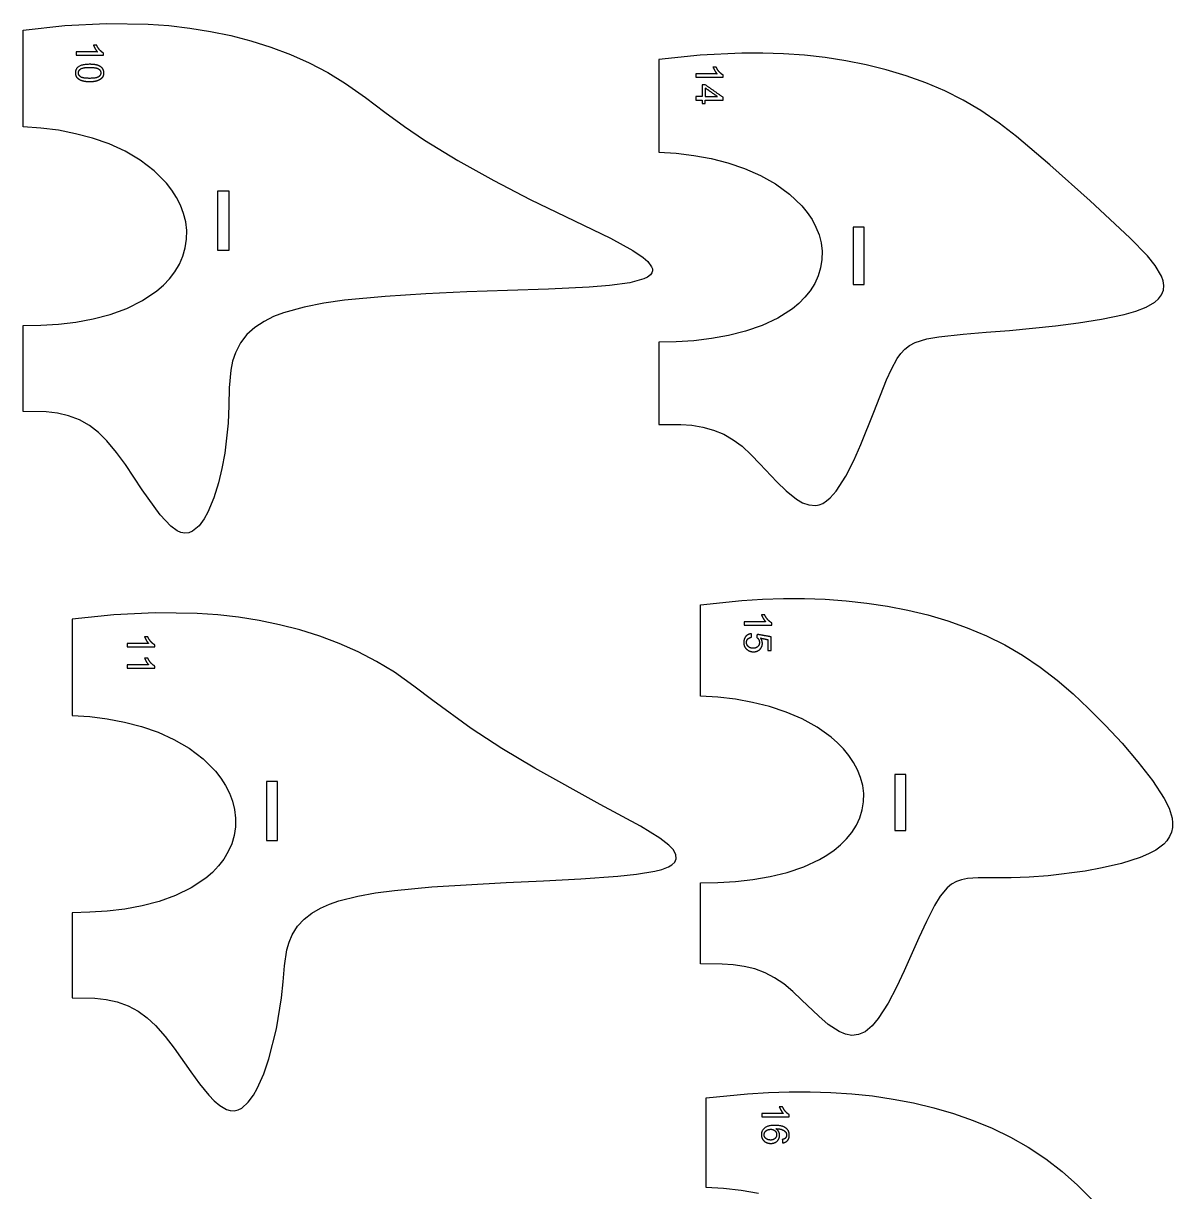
# Model space of a CAD drawing. Header units: millimetres. Extents: x -748 to -513, y -126 to 98.
# Drawn here: x -618.3 to -513.4, y -9 to 97.6 of the extents above; entities that cross this region are included whole.
import ezdxf

# ---------------------------------------------------------------- set-up
doc = ezdxf.new("R2010")
doc.units = ezdxf.units.MM
doc.layers.add('Default', color=18, linetype='Continuous', true_color=0x000000)

msp = doc.modelspace()

# ---------------------------------------------------------------- linework, layer by layer
at = {"layer": 'Default'}
for p, q in [((-611.55, 95.01), (-613.5, 95.01)), ((-613.5, 95.01), (-613.5, 94.7)), ((-613.5, 94.7), (-610.99, 94.7)), ((-610.99, 94.7), (-610.99, 94.9)), ((-554.98, 93.01), (-556.93, 93.01)), ((-556.93, 93.01), (-556.93, 92.7)), ((-554.42, 92.7), (-554.42, 92.9)), ((-556.93, 92.7), (-554.42, 92.7)), ((-550.55, 43.01), (-552.5, 43.01)), ((-552.5, 43.01), (-552.5, 42.7)), ((-552.5, 42.7), (-549.99, 42.7)), ((-549.99, 42.7), (-549.99, 42.9)), ((-606.88, 41.01), (-608.83, 41.01)), ((-608.83, 41.01), (-608.83, 40.7)), ((-608.83, 40.7), (-606.32, 40.7)), ((-606.32, 40.7), (-606.32, 40.9)), ((-606.88, 39.07), (-608.83, 39.07)), ((-608.83, 39.07), (-608.83, 38.76)), ((-608.83, 38.76), (-606.32, 38.76)), ((-606.32, 38.76), (-606.32, 38.96)), ((-548.93, -1.88), (-550.89, -1.88)), ((-550.89, -1.88), (-550.89, -2.19)), ((-548.38, -2.19), (-548.38, -1.99)), ((-550.89, -2.19), (-548.38, -2.19))]:
    msp.add_line(p, q, dxfattribs=at)
for points in [[(-583.53, 88.2, 26.99), (-581.69, 86.96, 27.14), (-578.65, 85.1, 27.38), (-575.36, 83.27, 27.6), (-572.03, 81.55, 27.82), (-568.82, 79.98, 28.02), (-564.7, 78, 28.26), (-562.68, 76.9, 28.4), (-561.73, 76.25, 28.48), (-561.29, 75.87, 28.53), (-560.95, 75.4, 28.59), (-560.88, 75.21, 28.61), (-560.88, 75.03, 28.63), (-560.93, 74.85, 28.66), (-561.05, 74.68, 28.68), (-561.34, 74.46, 28.71), (-561.67, 74.3, 28.73), (-562.95, 73.95, 28.77), (-564.8, 73.7, 28.8), (-566.66, 73.55, 28.82), (-570.38, 73.36, 28.84), (-574.11, 73.23, 28.86), (-577.83, 73.1, 28.88), (-581.56, 72.93, 28.9), (-585.28, 72.7, 28.93), (-588.99, 72.34, 28.97), (-590.89, 72.08, 29), (-592.67, 71.73, 29.05), (-594.55, 71.2, 29.11), (-595.47, 70.85, 29.16), (-596.34, 70.41, 29.21), (-597.18, 69.86, 29.28), (-597.91, 69.21, 29.36), (-598.5, 68.45, 29.46), (-598.96, 67.55, 29.57), (-599.21, 66.78, 29.67), (-599.38, 65.98, 29.77), (-599.53, 64.36, 29.97), (-599.57, 62.75, 30.17), (-599.63, 61.13, 30.37), (-599.92, 58.38, 30.72), (-600.18, 57, 30.89), (-600.49, 55.67, 31.05), (-600.92, 54.32, 31.22), (-601.47, 53, 31.39), (-601.8, 52.41, 31.46), (-602.27, 51.77, 31.54), (-602.87, 51.26, 31.6), (-603.21, 51.12, 31.62), (-603.58, 51.08, 31.63), (-603.93, 51.15, 31.62), (-604.27, 51.29, 31.6), (-604.86, 51.72, 31.55), (-605.83, 52.76, 31.42), (-607.46, 55.04, 31.13), (-609, 57.34, 30.85), (-609.82, 58.46, 30.7), (-610.7, 59.53, 30.57), (-611.46, 60.27, 30.48), (-612.28, 60.9, 30.4), (-613.18, 61.42, 30.34), (-614.18, 61.8, 30.29), (-615.2, 62.03, 30.26), (-616.23, 62.15, 30.24), (-618.32, 62.18, 30.24), (-618.32, 70.03, 29.26), (-616.71, 70.06, 29.26), (-615.11, 70.17, 29.24), (-613.52, 70.36, 29.22), (-611.94, 70.65, 29.18), (-610.39, 71.06, 29.13), (-608.88, 71.6, 29.06), (-607.44, 72.31, 28.97), (-606.12, 73.21, 28.86), (-605.51, 73.73, 28.8), (-604.96, 74.31, 28.72), (-604.48, 74.95, 28.64), (-604.07, 75.63, 28.56), (-603.75, 76.36, 28.47), (-603.53, 77.13, 28.37), (-603.41, 77.92, 28.27), (-603.39, 78.71, 28.17), (-603.49, 79.5, 28.08), (-603.68, 80.27, 27.98), (-603.96, 81.02, 27.89), (-604.32, 81.73, 27.8), (-604.75, 82.4, 27.71), (-605.24, 83.03, 27.63), (-606.37, 84.17, 27.49), (-607.64, 85.13, 27.37), (-609.02, 85.94, 27.27), (-610.48, 86.61, 27.19), (-612, 87.14, 27.12), (-613.55, 87.55, 27.07), (-615.12, 87.86, 27.03), (-616.72, 88.06, 27.01), (-618.32, 88.17, 26.99), (-618.32, 97.01, 25.89), (-614.53, 97.43, 25.84), (-610.73, 97.62, 25.81), (-606.92, 97.55, 25.82), (-605.02, 97.41, 25.84), (-603.13, 97.19, 25.86), (-601.24, 96.89, 25.9), (-599.38, 96.51, 25.95), (-597.54, 96.03, 26.01), (-595.72, 95.46, 26.08), (-593.94, 94.79, 26.17), (-592.21, 94.01, 26.26), (-590.52, 93.13, 26.37), (-588.9, 92.13, 26.5), (-587.09, 90.85, 26.66), (-585.32, 89.51, 26.82)], [(-529.23, 88.52, 18.3), (-530.89, 89.66, 17.92), (-532.51, 90.61, 17.61), (-534.19, 91.45, 17.33), (-535.93, 92.19, 17.08), (-537.71, 92.83, 16.86), (-539.53, 93.38, 16.68), (-541.37, 93.84, 16.53), (-543.23, 94.21, 16.41), (-545.11, 94.49, 16.31), (-547.01, 94.7, 16.24), (-548.91, 94.84, 16.2), (-550.81, 94.9, 16.18), (-552.71, 94.9, 16.18), (-556.52, 94.72, 16.24), (-560.31, 94.32, 16.37), (-560.31, 85.87, 19.19), (-558.7, 85.76, 19.22), (-557.11, 85.57, 19.29), (-555.53, 85.28, 19.38), (-553.98, 84.88, 19.51), (-552.47, 84.38, 19.68), (-551.01, 83.74, 19.9), (-549.63, 82.97, 20.15), (-548.36, 82.04, 20.46), (-547.23, 80.96, 20.82), (-546.74, 80.35, 21.02), (-546.31, 79.71, 21.24), (-545.95, 79.03, 21.46), (-545.67, 78.32, 21.7), (-545.48, 77.58, 21.95), (-545.38, 76.82, 22.2), (-545.4, 76.06, 22.45), (-545.52, 75.31, 22.7), (-545.74, 74.58, 22.95), (-546.06, 73.88, 23.18), (-546.47, 73.22, 23.4), (-546.95, 72.62, 23.6), (-547.5, 72.06, 23.79), (-548.1, 71.56, 23.95), (-549.43, 70.7, 24.24), (-550.87, 70.03, 24.47), (-552.37, 69.51, 24.64), (-553.93, 69.12, 24.77), (-555.5, 68.84, 24.86), (-557.1, 68.65, 24.92), (-558.7, 68.55, 24.96), (-560.31, 68.52, 24.97), (-560.31, 61.02, 27.47), (-558.29, 61, 27.47), (-557.28, 60.93, 27.5), (-556.28, 60.77, 27.55), (-555.29, 60.49, 27.64), (-554.37, 60.11, 27.77), (-553.51, 59.62, 27.93), (-552.69, 59.02, 28.13), (-551.85, 58.25, 28.39), (-551.06, 57.43, 28.66), (-549.51, 55.77, 29.22), (-548.67, 54.94, 29.49), (-547.74, 54.19, 29.74), (-547.19, 53.87, 29.85), (-546.59, 53.66, 29.92), (-545.97, 53.61, 29.94), (-545.65, 53.68, 29.92), (-545.33, 53.81, 29.87), (-544.98, 54.03, 29.8), (-544.66, 54.3, 29.71), (-544.11, 54.92, 29.5), (-543.23, 56.28, 29.05), (-542.49, 57.71, 28.57), (-541.84, 59.17, 28.08), (-540.66, 62.12, 27.1), (-539.5, 65.08, 26.11), (-539.06, 66.07, 25.78), (-538.54, 67.02, 25.47), (-538.21, 67.48, 25.31), (-537.83, 67.88, 25.18), (-537.4, 68.21, 25.07), (-536.88, 68.48, 24.98), (-535.82, 68.81, 24.87), (-534.73, 69, 24.81), (-532.51, 69.24, 24.73), (-530.4, 69.42, 24.67), (-528.29, 69.6, 24.61), (-524.08, 70.02, 24.47), (-521.97, 70.28, 24.38), (-519.87, 70.62, 24.27), (-517.8, 71.06, 24.12), (-516.73, 71.36, 24.02), (-515.79, 71.73, 23.9), (-515.01, 72.18, 23.75), (-514.67, 72.48, 23.65), (-514.4, 72.83, 23.53), (-514.23, 73.26, 23.39), (-514.19, 73.69, 23.24), (-514.26, 74.13, 23.1), (-514.41, 74.55, 22.96), (-514.98, 75.52, 22.63), (-515.69, 76.41, 22.34), (-517.28, 78.03, 21.8), (-520.9, 81.42, 20.67), (-524.61, 84.71, 19.57), (-527.65, 87.3, 18.71)], [(-599.57, 81.89, 27.78), (-599.57, 81.21, 27.86), (-599.57, 79.6, 28.06), (-599.57, 79.47, 28.08), (-599.57, 79.41, 28.09), (-599.57, 79.23, 28.11), (-599.57, 77.19, 28.36), (-599.57, 76.9, 28.4), (-599.99, 76.9, 28.4), (-600.57, 76.9, 28.4), (-600.57, 77.21, 28.36), (-600.57, 77.78, 28.29), (-600.57, 79.23, 28.11), (-600.57, 79.41, 28.09), (-600.57, 79.47, 28.08), (-600.57, 79.6, 28.06), (-600.57, 80.77, 27.92), (-600.57, 81.5, 27.83), (-600.57, 81.84, 27.78), (-600.57, 82.14, 27.75), (-600.57, 82.34, 27.72), (-599.58, 82.34, 27.72), (-599.57, 82.34, 27.72), (-599.57, 82.14, 27.75)], [(-542.56, 77.6, 21.94), (-542.56, 76.38, 22.35), (-542.56, 76.19, 22.41), (-542.56, 76.12, 22.44), (-542.56, 75.95, 22.49), (-542.56, 75.7, 22.58), (-542.56, 75.25, 22.73), (-542.56, 74.99, 22.81), (-542.56, 74.75, 22.89), (-542.56, 74.45, 22.99), (-542.56, 74.01, 23.14), (-542.56, 73.91, 23.17), (-542.56, 73.79, 23.21), (-542.4, 73.79, 23.21), (-541.77, 73.79, 23.21), (-541.56, 73.79, 23.21), (-541.56, 74.01, 23.14), (-541.56, 74.01, 23.14), (-541.56, 74.45, 22.99), (-541.56, 75.06, 22.79), (-541.56, 75.95, 22.49), (-541.56, 76.12, 22.44), (-541.56, 76.19, 22.41), (-541.56, 76.38, 22.35), (-541.56, 77.6, 21.94), (-541.56, 79.01, 21.47), (-542.56, 79.01, 21.47)], [(-541.58, 27.32, 20.74), (-541.67, 28.07, 20.45), (-541.87, 28.8, 20.17), (-542.15, 29.5, 19.9), (-542.51, 30.17, 19.64), (-542.94, 30.8, 19.4), (-543.43, 31.39, 19.17), (-543.97, 31.95, 18.96), (-544.55, 32.46, 18.76), (-545.83, 33.37, 18.41), (-547.21, 34.13, 18.12), (-548.67, 34.76, 17.88), (-550.18, 35.26, 17.69), (-551.73, 35.64, 17.54), (-553.31, 35.93, 17.43), (-554.9, 36.12, 17.36), (-556.5, 36.22, 17.32), (-556.5, 44.54, 14.12), (-552.72, 44.93, 13.97), (-550.82, 45.05, 13.92), (-548.91, 45.11, 13.9), (-547.01, 45.11, 13.9), (-545.1, 45.05, 13.92), (-543.2, 44.92, 13.97), (-541.31, 44.71, 14.05), (-539.43, 44.43, 14.16), (-537.57, 44.07, 14.3), (-535.72, 43.62, 14.47), (-533.91, 43.08, 14.68), (-532.13, 42.45, 14.92), (-530.39, 41.72, 15.2), (-528.71, 40.89, 15.52), (-527.09, 39.95, 15.88), (-525.47, 38.85, 16.3), (-523.93, 37.67, 16.76), (-522.47, 36.41, 17.25), (-521.05, 35.09, 17.75), (-519.51, 33.54, 18.35), (-517.99, 31.92, 18.97), (-516.55, 30.23, 19.62), (-515.22, 28.52, 20.28), (-514.15, 26.88, 20.91), (-513.71, 26, 21.25), (-513.43, 25.07, 21.6), (-513.38, 24.64, 21.77), (-513.4, 24.21, 21.93), (-513.49, 23.8, 22.09), (-513.66, 23.39, 22.25), (-513.9, 23.02, 22.39), (-514.2, 22.7, 22.51), (-514.91, 22.17, 22.72), (-515.58, 21.81, 22.86), (-516.35, 21.49, 22.98), (-518.06, 20.95, 23.19), (-519.81, 20.54, 23.34), (-521.38, 20.25, 23.46), (-524.75, 19.82, 23.62), (-526.47, 19.69, 23.67), (-528.13, 19.62, 23.7), (-530.13, 19.62, 23.7), (-531.13, 19.63, 23.7), (-532.12, 19.56, 23.72), (-532.65, 19.46, 23.76), (-533.13, 19.29, 23.83), (-533.56, 19.04, 23.92), (-533.97, 18.71, 24.05), (-534.61, 17.95, 24.34), (-535.13, 17.12, 24.66), (-535.87, 15.65, 25.23), (-536.55, 14.15, 25.8), (-537.88, 11.15, 26.96), (-538.59, 9.65, 27.53), (-539.36, 8.19, 28.09), (-540.26, 6.78, 28.64), (-540.81, 6.13, 28.88), (-541.47, 5.58, 29.1), (-542.06, 5.32, 29.2), (-542.66, 5.25, 29.22), (-543.25, 5.36, 29.18), (-543.84, 5.6, 29.09), (-544.82, 6.24, 28.84), (-545.7, 6.99, 28.55), (-547.26, 8.5, 27.97), (-548.05, 9.25, 27.69), (-548.89, 9.95, 27.42), (-549.72, 10.51, 27.2), (-550.59, 10.96, 27.03), (-551.52, 11.31, 26.9), (-552.51, 11.55, 26.8), (-553.5, 11.69, 26.75), (-554.5, 11.76, 26.72), (-556.5, 11.78, 26.71), (-556.5, 19.16, 23.88), (-554.9, 19.19, 23.87), (-553.3, 19.29, 23.83), (-551.7, 19.47, 23.76), (-550.12, 19.74, 23.65), (-548.57, 20.13, 23.5), (-547.07, 20.64, 23.31), (-545.63, 21.31, 23.05), (-544.95, 21.7, 22.9), (-544.3, 22.15, 22.73), (-543.7, 22.64, 22.54), (-543.15, 23.19, 22.33), (-542.66, 23.78, 22.1), (-542.25, 24.43, 21.85), (-541.94, 25.12, 21.59), (-541.72, 25.84, 21.31), (-541.6, 26.58, 21.02)], [(-599.03, 25.86, 26.74), (-598.94, 25.07, 26.88), (-598.95, 24.28, 27.02), (-599.07, 23.5, 27.15), (-599.29, 22.74, 27.29), (-599.61, 22.02, 27.42), (-600.02, 21.34, 27.54), (-600.5, 20.71, 27.65), (-601.05, 20.13, 27.75), (-601.66, 19.61, 27.84), (-602.98, 18.72, 28), (-604.42, 18.02, 28.13), (-605.93, 17.48, 28.22), (-607.48, 17.07, 28.29), (-609.06, 16.78, 28.35), (-610.65, 16.59, 28.38), (-612.25, 16.49, 28.4), (-613.86, 16.45, 28.4), (-613.86, 8.67, 29.78), (-611.79, 8.64, 29.79), (-610.76, 8.53, 29.81), (-609.74, 8.32, 29.85), (-608.75, 7.96, 29.91), (-607.84, 7.47, 30), (-607.01, 6.86, 30.1), (-606.25, 6.15, 30.23), (-605.37, 5.15, 30.41), (-604.56, 4.09, 30.6), (-603.02, 1.93, 30.98), (-602.23, 0.84, 31.17), (-601.37, -0.21, 31.36), (-600.9, -0.71, 31.45), (-600.37, -1.16, 31.53), (-599.77, -1.52, 31.59), (-599.43, -1.62, 31.61), (-599.07, -1.64, 31.61), (-598.71, -1.56, 31.6), (-598.38, -1.39, 31.57), (-597.79, -0.86, 31.47), (-597.31, -0.21, 31.36), (-596.97, 0.39, 31.25), (-596.37, 1.73, 31.02), (-595.89, 3.1, 30.77), (-595.19, 5.86, 30.28), (-594.75, 8.68, 29.78), (-594.61, 10.13, 29.52), (-594.48, 11.59, 29.27), (-594.25, 13.05, 29.01), (-594.05, 13.76, 28.88), (-593.77, 14.44, 28.76), (-593.28, 15.22, 28.62), (-592.68, 15.87, 28.51), (-591.98, 16.41, 28.41), (-591.18, 16.87, 28.33), (-590.37, 17.22, 28.27), (-589.52, 17.52, 28.22), (-587.78, 17.96, 28.14), (-586.15, 18.25, 28.09), (-584.42, 18.48, 28.04), (-581.03, 18.8, 27.99), (-574.23, 19.2, 27.92), (-570.83, 19.36, 27.89), (-567.43, 19.53, 27.86), (-564.03, 19.77, 27.81), (-562.34, 19.96, 27.78), (-560.66, 20.24, 27.73), (-560.02, 20.4, 27.7), (-559.41, 20.64, 27.66), (-559.1, 20.82, 27.63), (-558.84, 21.06, 27.59), (-558.7, 21.37, 27.53), (-558.73, 21.76, 27.46), (-559, 22.21, 27.38), (-559.37, 22.6, 27.31), (-560.2, 23.25, 27.2), (-561.98, 24.36, 27), (-565.65, 26.33, 26.65), (-571.63, 29.64, 26.06), (-574.62, 31.44, 25.75), (-577.42, 33.26, 25.42), (-580.93, 35.82, 24.97), (-582.67, 37.13, 24.74), (-584.44, 38.39, 24.51), (-586.06, 39.38, 24.34), (-587.75, 40.25, 24.18), (-589.48, 41.02, 24.05), (-591.26, 41.69, 23.93), (-593.08, 42.26, 23.83), (-594.92, 42.73, 23.74), (-596.79, 43.12, 23.67), (-598.67, 43.41, 23.62), (-600.56, 43.63, 23.58), (-602.46, 43.77, 23.56), (-606.27, 43.83, 23.55), (-610.07, 43.64, 23.58), (-613.86, 43.23, 23.65), (-613.86, 34.46, 25.21), (-612.26, 34.35, 25.23), (-610.66, 34.15, 25.27), (-609.09, 33.85, 25.32), (-607.54, 33.44, 25.39), (-606.02, 32.91, 25.48), (-604.57, 32.25, 25.6), (-603.18, 31.45, 25.74), (-601.91, 30.49, 25.91), (-600.78, 29.36, 26.11), (-600.29, 28.74, 26.23), (-599.86, 28.07, 26.34), (-599.5, 27.36, 26.47), (-599.22, 26.62, 26.6)], [(-538.75, 24.47, 21.83), (-538.75, 24.31, 21.89), (-538.75, 23.94, 22.04), (-538.28, 23.94, 22.04), (-538.03, 23.94, 22.04), (-537.75, 23.94, 22.04), (-537.75, 24.18, 21.94), (-537.75, 24.51, 21.82), (-537.75, 24.93, 21.66), (-537.75, 25.21, 21.55), (-537.75, 25.68, 21.37), (-537.75, 25.89, 21.29), (-537.75, 26.02, 21.24), (-537.75, 26.49, 21.06), (-537.75, 28.21, 20.4), (-537.75, 28.7, 20.21), (-537.75, 29.07, 20.07), (-538.75, 29.07, 20.07), (-538.75, 28.7, 20.21), (-538.75, 28.21, 20.4), (-538.75, 26.49, 21.06), (-538.75, 26.02, 21.24), (-538.75, 25.89, 21.29), (-538.75, 25.73, 21.35), (-538.75, 25.68, 21.37), (-538.75, 25.24, 21.54), (-538.75, 25.21, 21.55), (-538.75, 25, 21.63)], [(-596.11, 26.96, 26.54), (-596.11, 26.26, 26.66), (-596.11, 25.7, 26.76), (-596.11, 25.54, 26.79), (-596.11, 24.08, 27.05), (-596.11, 24.05, 27.06), (-596.11, 23.5, 27.15), (-596.11, 23.41, 27.17), (-596.11, 23.15, 27.22), (-596.11, 23.03, 27.24), (-595.81, 23.03, 27.24), (-595.11, 23.03, 27.24), (-595.11, 23.11, 27.22), (-595.11, 23.5, 27.15), (-595.11, 23.73, 27.11), (-595.11, 24.05, 27.06), (-595.11, 25.7, 26.76), (-595.11, 25.71, 26.76), (-595.11, 26.4, 26.64), (-595.11, 27.07, 26.52), (-595.11, 27.35, 26.47), (-595.11, 27.43, 26.46), (-595.11, 28.08, 26.34), (-595.11, 28.36, 26.29), (-595.11, 28.43, 26.28), (-596.11, 28.43, 26.28), (-596.11, 28.36, 26.29), (-596.11, 27.92, 26.37), (-596.11, 27.35, 26.47), (-596.11, 27.23, 26.49)]]:
    msp.add_polyline3d(points, close=True, dxfattribs=at)
msp.add_polyline3d([(-551.21, -9.19, 15.96), (-552.78, -8.91, 15.83), (-554.38, -8.73, 15.75), (-555.98, -8.62, 15.71), (-555.98, -6.58, 14.82), (-555.98, -4.54, 13.93), (-555.98, -2.49, 13.04), (-555.98, -0.45, 12.15), (-552.19, -0.07, 11.99), (-550.29, 0.05, 11.94), (-548.39, 0.11, 11.91), (-546.48, 0.11, 11.91), (-544.58, 0.05, 11.94), (-542.68, -0.08, 11.99), (-540.79, -0.28, 12.08), (-538.91, -0.56, 12.2), (-537.04, -0.92, 12.36), (-535.2, -1.36, 12.55), (-533.38, -1.89, 12.78), (-531.6, -2.51, 13.05), (-529.87, -3.23, 13.36), (-528.18, -4.04, 13.71), (-526.56, -4.96, 14.11), (-524.97, -6.02, 14.57), (-523.48, -7.17, 15.07), (-522.07, -8.41, 15.62), (-520.75, -9.74, 16.19)], dxfattribs=at)
for points in [[(-611.62, 95.62), (-611.77, 95.62), (-611.92, 95.62)], [(-555.05, 93.62), (-555.2, 93.62), (-555.35, 93.62)], [(-556.05, 92.01), (-556.19, 92.01), (-556.33, 92.01)], [(-556.33, 92.01), (-556.33, 91.47), (-556.33, 90.93)], [(-554.43, 90.87), (-555.24, 91.44), (-556.05, 92.01)], [(-554.93, 90.93), (-555.49, 91.32), (-556.05, 91.71)], [(-556.05, 91.71), (-556.05, 91.32), (-556.05, 90.93)], [(-556.93, 90.93), (-556.93, 90.78), (-556.93, 90.62)], [(-556.33, 90.93), (-556.63, 90.93), (-556.93, 90.93)], [(-556.05, 90.93), (-555.49, 90.93), (-554.93, 90.93)], [(-554.43, 90.62), (-554.43, 90.75), (-554.43, 90.87)], [(-556.93, 90.62), (-556.63, 90.62), (-556.33, 90.62)], [(-556.33, 90.62), (-556.33, 90.46), (-556.33, 90.29)], [(-556.33, 90.29), (-556.19, 90.29), (-556.05, 90.29)], [(-556.05, 90.29), (-556.05, 90.46), (-556.05, 90.62)], [(-556.05, 90.62), (-555.24, 90.62), (-554.43, 90.62)], [(-550.62, 43.62), (-550.77, 43.62), (-550.92, 43.62)], [(-606.95, 41.62), (-607.1, 41.62), (-607.25, 41.62)], [(-551.82, 41.59), (-551.83, 41.75), (-551.85, 41.91)], [(-551.32, 41.86), (-551.34, 41.72), (-551.36, 41.57)], [(-550.04, 41.62), (-550.68, 41.74), (-551.32, 41.86)], [(-550.04, 40.38), (-550.04, 41), (-550.04, 41.62)], [(-551, 41.51), (-550.66, 41.44), (-550.33, 41.37)], [(-550.33, 41.37), (-550.33, 40.87), (-550.33, 40.38)], [(-606.95, 39.68), (-607.1, 39.68), (-607.25, 39.68)], [(-550.33, 40.38), (-550.18, 40.38), (-550.04, 40.38)], [(-549, -1.27), (-549.15, -1.27), (-549.3, -1.27)], [(-549.02, -4.26), (-549.01, -4.42), (-549, -4.57)]]:
    msp.add_open_spline(points, degree=2, dxfattribs=at)
for points, knots in [([(-611.92, 95.62), (-611.86, 95.48), (-611.76, 95.3), (-611.65, 95.12), (-611.55, 95.01)], [-6, -6, -6, -5, -5, -4, -4, -4]), ([(-610.99, 94.9), (-611.15, 94.98), (-611.33, 95.17), (-611.5, 95.36), (-611.62, 95.62)], [-9, -9, -9, -8, -8, -7, -7, -7]), ([(-612.27, 93.91), (-612.97, 93.91), (-613.28, 93.67), (-613.54, 93.46), (-613.54, 93.1), (-613.54, 92.83), (-613.4, 92.65), (-613.25, 92.47), (-612.98, 92.38), (-612.71, 92.28), (-612.27, 92.28), (-611.9, 92.28), (-611.68, 92.34), (-611.46, 92.4), (-611.31, 92.5), (-611.15, 92.6), (-611.07, 92.75), (-610.99, 92.9), (-610.99, 93.1), (-610.99, 93.37), (-611.14, 93.55), (-611.28, 93.73), (-611.55, 93.82), (-611.82, 93.91), (-612.27, 93.91)], [-12, -12, -12, -11, -11, -10, -10, -9, -9, -8, -8, -7, -7, -6, -6, -5, -5, -4, -4, -3, -3, -2, -2, -1, -1, 0, 0, 0]), ([(-612.27, 93.6), (-612.88, 93.6), (-613.09, 93.45), (-613.29, 93.31), (-613.29, 93.1), (-613.29, 92.89), (-613.09, 92.74), (-612.88, 92.6), (-612.27, 92.6), (-611.65, 92.6), (-611.45, 92.74), (-611.25, 92.89), (-611.25, 93.1), (-611.25, 93.31), (-611.42, 93.44), (-611.65, 93.6), (-612.27, 93.6)], [0, 0, 0, 1, 1, 2, 2, 3, 3, 4, 4, 5, 5, 6, 6, 7, 7, 8, 8, 8]), ([(-555.35, 93.62), (-555.29, 93.48), (-555.19, 93.3), (-555.08, 93.12), (-554.98, 93.01)], [-6, -6, -6, -5, -5, -4, -4, -4]), ([(-554.42, 92.9), (-554.59, 92.98), (-554.76, 93.17), (-554.93, 93.36), (-555.05, 93.62)], [-9, -9, -9, -8, -8, -7, -7, -7]), ([(-550.92, 43.62), (-550.86, 43.48), (-550.76, 43.3), (-550.65, 43.12), (-550.55, 43.01)], [-6, -6, -6, -5, -5, -4, -4, -4]), ([(-549.99, 42.9), (-550.15, 42.98), (-550.33, 43.17), (-550.5, 43.36), (-550.62, 43.62)], [-9, -9, -9, -8, -8, -7, -7, -7]), ([(-607.25, 41.62), (-607.19, 41.48), (-607.09, 41.3), (-606.98, 41.12), (-606.88, 41.01)], [-6, -6, -6, -5, -5, -4, -4, -4]), ([(-606.32, 40.9), (-606.49, 40.98), (-606.66, 41.17), (-606.83, 41.36), (-606.95, 41.62)], [-9, -9, -9, -8, -8, -7, -7, -7]), ([(-551.85, 41.91), (-552.16, 41.88), (-552.35, 41.67), (-552.54, 41.45), (-552.54, 41.11), (-552.54, 40.7), (-552.24, 40.46), (-551.99, 40.26), (-551.65, 40.26), (-551.3, 40.26), (-551.07, 40.48), (-550.84, 40.71), (-550.84, 41.03), (-550.84, 41.28), (-551, 41.51)], [-29, -29, -29, -28, -28, -27, -27, -26, -26, -25, -25, -24, -24, -23, -23, -22, -22, -22]), ([(-551.36, 41.57), (-551.25, 41.5), (-551.18, 41.38), (-551.11, 41.26), (-551.11, 41.12), (-551.11, 40.88), (-551.27, 40.73), (-551.42, 40.58), (-551.68, 40.58), (-551.96, 40.58), (-552.12, 40.74), (-552.29, 40.89), (-552.29, 41.11), (-552.29, 41.3), (-552.17, 41.43), (-552.05, 41.56), (-551.82, 41.59)], [-16, -16, -16, -15, -15, -14, -14, -13, -13, -12, -12, -11, -11, -10, -10, -9, -9, -8, -8, -8]), ([(-607.25, 39.68), (-607.19, 39.54), (-607.09, 39.36), (-606.98, 39.18), (-606.88, 39.07)], [-6, -6, -6, -5, -5, -4, -4, -4]), ([(-606.32, 38.96), (-606.49, 39.04), (-606.66, 39.23), (-606.83, 39.42), (-606.95, 39.68)], [-9, -9, -9, -8, -8, -7, -7, -7]), ([(-549.3, -1.27), (-549.25, -1.41), (-549.14, -1.59), (-549.04, -1.77), (-548.93, -1.88)], [-6, -6, -6, -5, -5, -4, -4, -4]), ([(-548.38, -1.99), (-548.54, -1.91), (-548.71, -1.72), (-548.88, -1.53), (-549, -1.27)], [-9, -9, -9, -8, -8, -7, -7, -7]), ([(-549, -4.57), (-548.71, -4.53), (-548.54, -4.34), (-548.38, -4.15), (-548.38, -3.86), (-548.38, -3.46), (-548.66, -3.23), (-548.99, -2.96), (-549.72, -2.96), (-550.36, -2.96), (-550.65, -3.21), (-550.93, -3.45), (-550.93, -3.83), (-550.93, -4.06), (-550.82, -4.23), (-550.71, -4.41), (-550.51, -4.51), (-550.31, -4.61), (-550.08, -4.61), (-549.72, -4.61), (-549.49, -4.4), (-549.27, -4.18), (-549.27, -3.87), (-549.27, -3.7), (-549.35, -3.54), (-549.43, -3.38), (-549.6, -3.27)], [-19, -19, -19, -18, -18, -17, -17, -16, -16, -15, -15, -14, -14, -13, -13, -12, -12, -11, -11, -10, -10, -9, -9, -8, -8, -7, -7, -6, -6, -6]), ([(-550.08, -3.32), (-550.24, -3.32), (-550.38, -3.38), (-550.53, -3.45), (-550.6, -3.57), (-550.68, -3.69), (-550.68, -3.83), (-550.68, -4.02), (-550.52, -4.16), (-550.36, -4.3), (-550.09, -4.3), (-549.83, -4.3), (-549.69, -4.16), (-549.54, -4.02), (-549.54, -3.81), (-549.54, -3.61), (-549.69, -3.46), (-549.83, -3.32), (-550.08, -3.32)], [0, 0, 0, 1, 1, 2, 2, 3, 3, 4, 4, 5, 5, 6, 6, 7, 7, 8, 8, 9, 9, 9]), ([(-549.6, -3.27), (-549.22, -3.27), (-549.02, -3.36), (-548.82, -3.44), (-548.71, -3.58), (-548.63, -3.69), (-548.63, -3.84), (-548.63, -4.02), (-548.76, -4.15), (-548.84, -4.22), (-549.02, -4.26)], [-6, -6, -6, -5, -5, -4, -4, -3, -3, -2, -2, -1, -1, -1])]:
    msp.add_open_spline(points, degree=2, knots=knots, dxfattribs=at)

doc.saveas('drawing.dxf')
